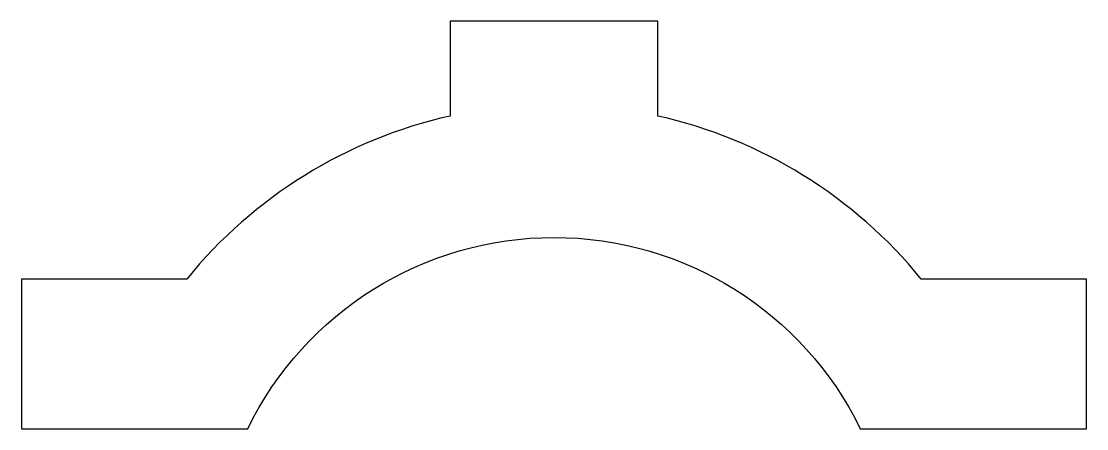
# Model space of a CAD drawing. Header units: millimetres. Extents: x -64 to 64, y 18 to 67.
import ezdxf

# ---------------------------------------------------------------- set-up
doc = ezdxf.new("R2010")
doc.units = ezdxf.units.MM

msp = doc.modelspace()

# ---------------------------------------------------------------- linework, layer by layer
msp.add_lwpolyline([(-12.5, 55.61, 0.168085), (-44.19, 36), (-64.08, 36), (-64.08, 18), (-36.84, 18, -0.624364), (36.84, 18), (64.08, 18), (64.08, 36), (44.19, 36, 0.168085), (12.5, 55.61), (12.5, 67), (-12.5, 67)], format="xyb", close=True)

doc.saveas('drawing.dxf')
